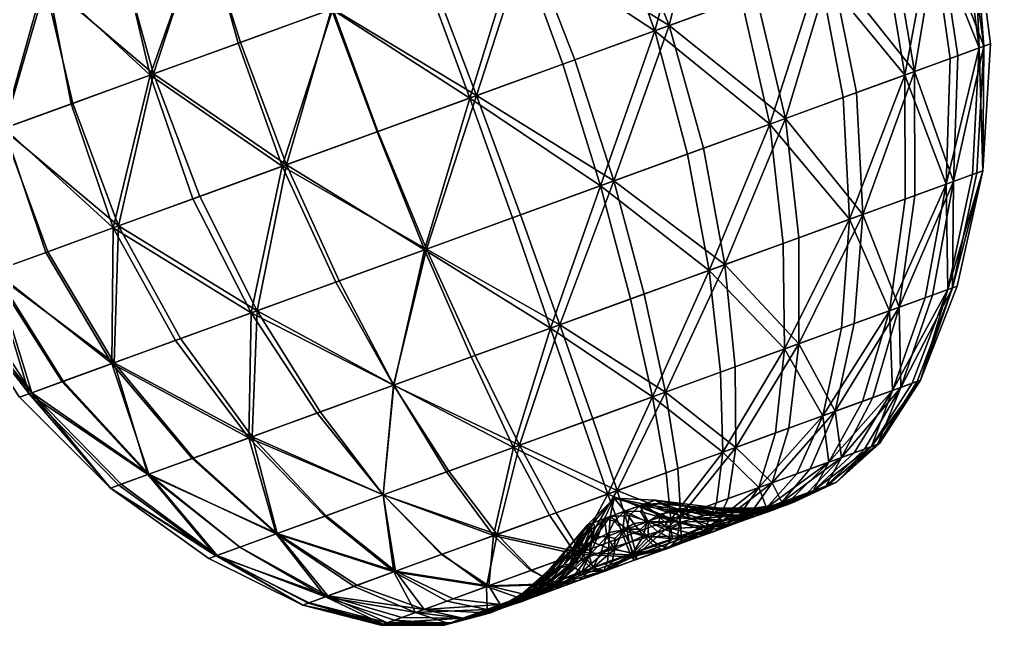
# Model space of a CAD drawing. Header units: millimetres. Extents: x -100 to 100, y -108 to 108.
# Drawn here: x -64.9 to -3.1, y -104.5 to -65.9 of the extents above; entities that cross this region are included whole.
import ezdxf

# ---------------------------------------------------------------- set-up
doc = ezdxf.new("R2010")
doc.units = ezdxf.units.MM
doc.layers.get('0').update_dxf_attribs({"color": 53, "true_color": 0xc6e157})

msp = doc.modelspace()

# ---------------------------------------------------------------- meshes
at = {"color": 54, "true_color": 0x94b11b}
mesh = msp.add_polyface(dxfattribs=at)
corners = [(-39.02, -80.489, 2.224), (-42.126, -73.009, 0.433), (-35.837, -70.72, 0.006), (-33.045, -78.314, 1.813), (-29.576, -68.441, 0.862), (-27.097, -76.149, 2.619), (-30.539, -85.307, 5.038), (-48.211, -75.224, 2.2), (-44.799, -82.592, 3.903), (-50.192, -84.555, 6.749), (-53.894, -77.292, 5.204), (-49.81, -84.416, 61.822), (-53.46, -77.135, 63.447), (-58.634, -79.018, 59.165), (-27.949, -76.459, 66.471), (-30.344, -68.721, 68.237), (-36.271, -70.878, 68.932), (-33.563, -78.502, 67.095), (-42.171, -73.025, 68.351), (-39.147, -80.535, 66.512), (-31.127, -85.522, 63.804), (-47.937, -75.124, 66.516), (-44.597, -82.519, 64.746), (-45.002, -65.192, 0.648), (-38.789, -62.931, 0.231), (-47.504, -57.627, 2.422), (-41.661, -55.5, 2.039), (-32.598, -60.677, 1.088), (-26.654, -58.514, 3.151), (-23.573, -66.257, 2.941), (-51.013, -67.38, 2.408), (-56.629, -69.424, 5.401), (-53.158, -59.684, 4.093), (-33.196, -60.895, 67.958), (-39.149, -63.062, 68.684), (-36.223, -53.521, 66.102), (-41.953, -55.606, 66.822), (-47.681, -57.691, 66.32), (-45.085, -65.222, 68.135), (-56.409, -69.344, 63.286), (-50.88, -67.331, 66.33), (-53.259, -59.721, 64.613), (-24.499, -66.593, 66.247), (-27.352, -58.768, 65.938), (-30.64, -51.489, 64.141)]
mesh.append_faces([[corners[k] for k in face] for face in [(0, 1, 2, 0), (2, 3, 0, 2), (2, 4, 5, 2), (5, 3, 2, 5), (6, 3, 5, 6), (0, 3, 6, 0), (7, 1, 0, 7), (0, 8, 7, 0), (9, 10, 7, 9), (7, 8, 9, 7), (11, 12, 13, 11), (14, 15, 16, 14), (16, 17, 14, 16), (16, 18, 19, 16), (19, 17, 16, 19), (14, 17, 20, 14), (21, 12, 11, 21), (11, 22, 21, 11), (19, 18, 21, 19), (21, 22, 19, 21), (2, 1, 23, 2), (23, 24, 2, 23), (23, 25, 26, 23), (26, 24, 23, 26), (27, 24, 26, 27), (27, 4, 2, 27), (2, 24, 27, 2), (27, 28, 29, 27), (23, 1, 7, 23), (7, 30, 23, 7), (7, 10, 31, 7), (31, 30, 7, 31), (32, 30, 31, 32), (32, 25, 23, 32), (23, 30, 32, 23), (16, 15, 33, 16), (33, 34, 16, 33), (33, 35, 36, 33), (36, 34, 33, 36), (36, 37, 38, 36), (38, 34, 36, 38), (38, 18, 16, 38), (16, 34, 38, 16), (39, 12, 21, 39), (21, 40, 39, 21), (21, 18, 38, 21), (38, 40, 21, 38), (38, 37, 41, 38), (41, 40, 38, 41), (33, 15, 42, 33), (33, 43, 44, 33)]], dxfattribs={"vtx2": -1, "vtx3": -1, "color": 54})
mesh = msp.add_polyface(dxfattribs=at)
corners = [(-16.178, -72.175, 7.673), (-18.063, -64.251, 6.185), (-13.275, -62.508, 10.533), (-11.654, -70.528, 11.82), (-9.352, -61.081, 15.778), (-7.956, -69.182, 16.823), (-6.435, -60.019, 21.708), (-4.665, -59.374, 28.115), (-3.559, -67.582, 28.573), (-5.214, -68.184, 22.476), (-3.996, -75.646, 29.203), (-5.475, -76.185, 23.702), (-23.573, -66.257, 2.941), (-21.401, -74.076, 4.589), (-27.097, -76.149, 2.619), (-29.576, -68.441, 0.862), (-8.585, -69.411, 52.877), (-9.917, -61.286, 53.779), (-14.038, -62.786, 58.89), (-12.495, -70.834, 57.699), (-18.981, -64.585, 63.089), (-17.182, -72.54, 61.652), (-12.091, -78.593, 55.418), (-24.499, -66.593, 66.247), (-30.344, -68.721, 68.237), (-27.949, -76.459, 66.471), (-22.411, -74.444, 64.616), (-4.183, -59.199, 34.788), (-3.12, -67.422, 34.908), (-4.934, -59.472, 41.465), (-3.846, -67.686, 41.235), (-4.28, -75.75, 40.607), (-3.614, -75.507, 34.911), (-6.864, -60.175, 47.883), (-5.684, -68.356, 47.307), (-5.947, -76.357, 46.07), (-21.182, -56.523, 6.352), (-16.407, -54.784, 10.624), (-12.475, -53.353, 15.771), (-26.654, -58.514, 3.151), (-32.598, -60.677, 1.088), (-12.862, -53.494, 53.427), (-21.856, -56.768, 62.756), (-16.946, -54.981, 58.543), (-27.352, -58.768, 65.938), (-33.196, -60.895, 67.958), (-7.737, -51.629, 27.913), (-7.946, -51.705, 41.149)]
mesh.append_faces([[corners[k] for k in face] for face in [(0, 1, 2, 0), (2, 3, 0, 2), (2, 4, 5, 2), (5, 3, 2, 5), (6, 7, 8, 6), (8, 9, 6, 8), (8, 10, 11, 8), (11, 9, 8, 11), (5, 9, 11, 5), (5, 4, 6, 5), (6, 9, 5, 6), (12, 1, 0, 12), (0, 13, 12, 0), (14, 15, 12, 14), (12, 13, 14, 12), (16, 17, 18, 16), (18, 19, 16, 18), (18, 20, 21, 18), (21, 19, 18, 21), (16, 19, 22, 16), (23, 24, 25, 23), (21, 20, 23, 21), (23, 26, 21, 23), (8, 7, 27, 8), (27, 28, 8, 27), (27, 29, 30, 27), (30, 28, 27, 30), (30, 31, 32, 30), (32, 28, 30, 32), (8, 28, 32, 8), (33, 17, 16, 33), (16, 34, 33, 16), (35, 34, 16, 35), (30, 34, 35, 30), (30, 29, 33, 30), (33, 34, 30, 33), (2, 1, 36, 2), (36, 37, 2, 36), (38, 4, 2, 38), (2, 37, 38, 2), (6, 4, 38, 6), (36, 1, 12, 36), (12, 39, 36, 12), (12, 15, 40, 12), (18, 17, 41, 18), (42, 20, 18, 42), (18, 43, 42, 18), (23, 44, 45, 23), (23, 20, 42, 23), (42, 44, 23, 42), (27, 7, 46, 27), (33, 29, 47, 33)]], dxfattribs={"vtx2": -1, "vtx3": -1, "color": 54})
mesh = msp.add_polyface(dxfattribs=at)
corners = [(-65.906, -72.801, 14.648), (-61.657, -71.254, 9.517), (-58.976, -79.142, 9.34), (-67.173, -64.785, 15.695), (-63.173, -63.33, 10.842), (-58.441, -61.607, 6.937), (-56.629, -69.424, 5.401), (-53.894, -77.292, 5.204), (-59.375, -54.5, 9.411), (-63.644, -56.054, 12.963), (-67.239, -57.362, 17.36), (-53.158, -59.684, 4.093), (-71.622, -74.881, 41.147), (-72.645, -66.777, 40.671), (-73.135, -66.955, 34.151), (-72.195, -75.089, 34.241), (-72.293, -66.649, 27.629), (-71.33, -74.775, 27.317), (-71.796, -59.021, 28.111), (-72.545, -59.293, 33.988), (-70.625, -52.817, 33.748), (-72.133, -59.143, 39.883), (-70.259, -65.909, 21.384), (-69.992, -58.364, 22.489), (-69.182, -73.993, 20.683), (-56.409, -69.344, 63.286), (-61.549, -71.215, 59.022), (-58.634, -79.018, 59.165), (-58.54, -61.643, 61.719), (-63.375, -63.403, 57.656), (-67.509, -64.908, 52.645), (-65.998, -72.834, 53.762), (-67.699, -57.529, 50.796), (-64.061, -56.205, 55.39), (-59.733, -54.63, 59.125), (-70.453, -58.532, 45.556), (-68.863, -52.175, 43.847), (-70.684, -66.063, 46.91), (-69.456, -74.093, 47.729), (-66.672, -81.943, 47.834), (-53.259, -59.721, 64.613), (-50.88, -67.331, 66.33)]
mesh.append_faces([[corners[k] for k in face] for face in [(0, 1, 2, 0), (0, 3, 4, 0), (4, 1, 0, 4), (4, 5, 6, 4), (6, 1, 4, 6), (6, 7, 2, 6), (2, 1, 6, 2), (8, 5, 4, 8), (4, 9, 8, 4), (4, 3, 10, 4), (10, 9, 4, 10), (11, 5, 8, 11), (6, 5, 11, 6), (12, 13, 14, 12), (14, 15, 12, 14), (14, 16, 17, 14), (17, 15, 14, 17), (18, 19, 20, 18), (18, 16, 14, 18), (14, 19, 18, 14), (14, 13, 21, 14), (21, 19, 14, 21), (10, 3, 22, 10), (22, 23, 10, 22), (22, 16, 18, 22), (18, 23, 22, 18), (17, 16, 22, 17), (22, 24, 17, 22), (22, 3, 0, 22), (0, 24, 22, 0), (25, 26, 27, 25), (25, 28, 29, 25), (29, 26, 25, 29), (29, 30, 31, 29), (31, 26, 29, 31), (32, 30, 29, 32), (29, 33, 32, 29), (29, 28, 34, 29), (21, 35, 36, 21), (21, 13, 37, 21), (37, 35, 21, 37), (37, 30, 32, 37), (32, 35, 37, 32), (31, 38, 39, 31), (31, 30, 37, 31), (37, 38, 31, 37), (37, 13, 12, 37), (12, 38, 37, 12), (34, 28, 40, 34), (40, 28, 25, 40), (25, 41, 40, 25)]], dxfattribs={"vtx2": -1, "vtx3": -1, "color": 54})
mesh = msp.add_polyface(dxfattribs=at)
corners = [(-8.937, -84.195, 20.795), (-6.817, -83.423, 25.189), (-8.843, -89.304, 26.736), (-7.934, -77.08, 18.598), (-5.475, -76.185, 23.702), (-3.996, -75.646, 29.203), (-5.551, -82.962, 29.921), (-15.323, -86.519, 13.665), (-15.332, -79.772, 10.33), (-11.258, -78.29, 14.077), (-11.806, -85.239, 16.9), (-7.956, -69.182, 16.823), (-11.654, -70.528, 11.82), (-16.178, -72.175, 7.673), (-20.038, -81.485, 7.543), (-19.385, -87.998, 11.252), (-23.818, -89.611, 9.704), (-30.539, -85.307, 5.038), (-25.175, -83.355, 5.764), (-27.097, -76.149, 2.619), (-21.401, -74.076, 4.589), (-16.236, -86.852, 55.568), (-16.315, -80.13, 58.97), (-21.032, -81.847, 61.627), (-20.304, -88.332, 57.861), (-26.038, -83.669, 63.276), (-24.637, -89.909, 59.272), (-9.565, -84.423, 48.747), (-8.567, -77.31, 51.08), (-12.091, -78.593, 55.418), (-12.601, -85.528, 52.495), (-17.182, -72.54, 61.652), (-12.495, -70.834, 57.699), (-8.585, -69.411, 52.877), (-27.949, -76.459, 66.471), (-22.411, -74.444, 64.616), (-24.499, -66.593, 66.247), (-5.837, -83.066, 39.728), (-7.294, -83.597, 44.429), (-9.366, -89.494, 42.642), (-4.28, -75.75, 40.607), (-5.947, -76.357, 46.07), (-5.24, -82.849, 34.829), (-7.574, -88.842, 34.696), (-3.614, -75.507, 34.911), (-3.559, -67.582, 28.573), (-3.846, -67.686, 41.235)]
mesh.append_faces([[corners[k] for k in face] for face in [(0, 1, 2, 0), (0, 3, 4, 0), (4, 1, 0, 4), (4, 5, 6, 4), (6, 1, 4, 6), (7, 8, 9, 7), (9, 10, 7, 9), (9, 3, 0, 9), (0, 10, 9, 0), (11, 3, 9, 11), (9, 12, 11, 9), (9, 8, 13, 9), (13, 12, 9, 13), (4, 3, 11, 4), (14, 15, 16, 14), (14, 8, 7, 14), (7, 15, 14, 7), (17, 18, 16, 17), (19, 18, 17, 19), (13, 8, 14, 13), (14, 20, 13, 14), (14, 18, 19, 14), (19, 20, 14, 19), (21, 22, 23, 21), (23, 24, 21, 23), (23, 25, 26, 23), (27, 28, 29, 27), (29, 30, 27, 29), (29, 22, 21, 29), (21, 30, 29, 21), (31, 22, 29, 31), (29, 32, 31, 29), (29, 28, 33, 29), (34, 35, 36, 34), (34, 25, 23, 34), (23, 35, 34, 23), (23, 22, 31, 23), (31, 35, 23, 31), (37, 38, 39, 37), (37, 40, 41, 37), (41, 38, 37, 41), (41, 28, 27, 41), (27, 38, 41, 27), (6, 42, 43, 6), (6, 5, 44, 6), (44, 42, 6, 44), (44, 40, 37, 44), (37, 42, 44, 37), (44, 5, 45, 44), (33, 28, 41, 33), (41, 40, 46, 41)]], dxfattribs={"vtx2": -1, "vtx3": -1, "color": 54})
mesh = msp.add_polyface(dxfattribs=at)
corners = [(-59.061, -87.783, 15.548), (-63.261, -80.702, 14.503), (-58.976, -79.142, 9.34), (-55.01, -86.309, 10.664), (-53.894, -77.292, 5.204), (-50.192, -84.555, 6.749), (-50.33, -92.511, 13.02), (-56.706, -94.831, 22.56), (-53.957, -93.831, 17.407), (-48.6, -98.631, 19.703), (-59.139, -95.717, 34.125), (-58.469, -95.473, 28.22), (-52.356, -99.998, 28.933), (-64.333, -89.702, 40.796), (-68.904, -82.756, 41.22), (-69.526, -82.982, 34.263), (-64.929, -89.919, 34.223), (-68.69, -82.678, 27.281), (-64.158, -89.638, 27.626), (-58.609, -95.524, 40.012), (-66.55, -81.899, 20.589), (-62.156, -88.91, 21.301), (-56.772, -94.855, 45.621), (-52.431, -100.025, 39.006), (-58.634, -79.018, 59.165), (-54.681, -86.189, 57.761), (-49.81, -84.416, 61.822), (-63.143, -80.659, 53.888), (-58.918, -87.731, 52.768), (-53.866, -93.798, 50.768), (-50.13, -92.438, 55.271), (-66.672, -81.943, 47.834), (-62.233, -88.937, 47.045), (-65.906, -72.801, 14.648), (-71.622, -74.881, 41.147), (-72.195, -75.089, 34.241), (-71.33, -74.775, 27.317), (-69.182, -73.993, 20.683), (-53.46, -77.135, 63.447), (-56.409, -69.344, 63.286), (-65.998, -72.834, 53.762), (-61.549, -71.215, 59.022), (-69.456, -74.093, 47.729)]
mesh.append_faces([[corners[k] for k in face] for face in [(0, 1, 2, 0), (2, 3, 0, 2), (2, 4, 5, 2), (5, 3, 2, 5), (0, 3, 6, 0), (7, 8, 9, 7), (10, 11, 12, 10), (13, 14, 15, 13), (15, 16, 13, 15), (15, 17, 18, 15), (18, 16, 15, 18), (18, 11, 10, 18), (10, 16, 18, 10), (10, 19, 13, 10), (13, 16, 10, 13), (20, 1, 0, 20), (0, 21, 20, 0), (0, 8, 7, 0), (7, 21, 0, 7), (7, 11, 18, 7), (18, 21, 7, 18), (18, 17, 20, 18), (20, 21, 18, 20), (22, 19, 23, 22), (24, 25, 26, 24), (24, 27, 28, 24), (28, 25, 24, 28), (28, 29, 30, 28), (31, 14, 13, 31), (13, 32, 31, 13), (13, 19, 22, 13), (22, 32, 13, 22), (22, 29, 28, 22), (28, 32, 22, 28), (28, 27, 31, 28), (31, 32, 28, 31), (2, 1, 33, 2), (15, 14, 34, 15), (34, 35, 15, 34), (36, 17, 15, 36), (15, 35, 36, 15), (33, 1, 20, 33), (20, 37, 33, 20), (20, 17, 36, 20), (36, 37, 20, 36), (24, 38, 39, 24), (40, 27, 24, 40), (24, 41, 40, 24), (34, 14, 31, 34), (31, 42, 34, 31), (31, 27, 40, 31)]], dxfattribs={"vtx2": -1, "vtx3": -1, "color": 54})
mesh = msp.add_polyface(dxfattribs=at)
corners = [(-26.897, -95.875, 13.282), (-30.778, -97.288, 13.517), (-33.099, -92.989, 9.379), (-28.447, -91.296, 9.066), (-35.928, -87.269, 5.411), (-30.539, -85.307, 5.038), (-39.02, -80.489, 2.224), (-34.539, -98.657, 14.597), (-37.599, -94.627, 10.689), (-41.789, -96.152, 12.905), (-45.999, -90.934, 9.496), (-41.14, -89.166, 6.928), (-48.6, -98.631, 19.703), (-53.957, -93.831, 17.407), (-50.33, -92.511, 13.02), (-45.509, -97.506, 15.94), (-50.192, -84.555, 6.749), (-55.01, -86.309, 10.664), (-59.061, -87.783, 15.548), (-44.799, -82.592, 3.903), (-48.531, -98.606, 48.258), (-53.866, -93.798, 50.768), (-56.772, -94.855, 45.621), (-50.923, -99.476, 43.821), (-41.778, -96.148, 55.359), (-45.802, -90.862, 58.947), (-50.13, -92.438, 55.271), (-45.426, -97.476, 52.157), (-54.681, -86.189, 57.761), (-58.918, -87.731, 52.768), (-49.81, -84.416, 61.822), (-34.771, -98.741, 53.613), (-37.758, -94.685, 57.705), (-31.198, -97.441, 54.892), (-33.482, -93.128, 59.16), (-36.191, -87.364, 63.241), (-41.119, -89.158, 61.613), (-31.127, -85.522, 63.804), (-29.069, -91.522, 59.693), (-24.637, -89.909, 59.272), (-27.49, -96.091, 55.394), (-39.147, -80.535, 66.512), (-33.563, -78.502, 67.095), (-26.038, -83.669, 63.276), (-27.949, -76.459, 66.471), (-44.597, -82.519, 64.746)]
mesh.append_faces([[corners[k] for k in face] for face in [(0, 1, 2, 0), (2, 3, 0, 2), (2, 4, 5, 2), (5, 3, 2, 5), (5, 4, 6, 5), (2, 1, 7, 2), (7, 8, 2, 7), (9, 8, 7, 9), (9, 10, 11, 9), (11, 8, 9, 11), (11, 4, 2, 11), (2, 8, 11, 2), (12, 13, 14, 12), (14, 15, 12, 14), (14, 10, 9, 14), (9, 15, 14, 9), (16, 10, 14, 16), (14, 17, 16, 14), (14, 13, 18, 14), (6, 4, 11, 6), (11, 19, 6, 11), (11, 10, 16, 11), (16, 19, 11, 16), (20, 21, 22, 20), (22, 23, 20, 22), (24, 25, 26, 24), (26, 27, 24, 26), (26, 21, 20, 26), (20, 27, 26, 20), (26, 28, 29, 26), (26, 25, 30, 26), (30, 28, 26, 30), (31, 32, 24, 31), (31, 33, 34, 31), (34, 32, 31, 34), (34, 35, 36, 34), (36, 32, 34, 36), (36, 25, 24, 36), (24, 32, 36, 24), (37, 38, 39, 37), (37, 35, 34, 37), (34, 38, 37, 34), (34, 33, 40, 34), (40, 38, 34, 40), (41, 35, 37, 41), (37, 42, 41, 37), (37, 43, 44, 37), (30, 25, 36, 30), (36, 45, 30, 36), (36, 35, 41, 36), (41, 45, 36, 41)]], dxfattribs={"vtx2": -1, "vtx3": -1, "color": 54})
mesh = msp.add_polyface(dxfattribs=at)
corners = [(-15.323, -86.519, 13.665), (-15.955, -91.893, 17.19), (-19.344, -93.126, 15.163), (-19.385, -87.998, 11.252), (-23.039, -94.471, 13.846), (-23.818, -89.611, 9.704), (-25.175, -83.355, 5.764), (-20.038, -81.485, 7.543), (-28.447, -91.296, 9.066), (-30.539, -85.307, 5.038), (-26.897, -95.875, 13.282), (-27.49, -96.091, 55.394), (-23.772, -94.738, 55.077), (-24.637, -89.909, 59.272), (-29.069, -91.522, 59.693), (-26.038, -83.669, 63.276), (-31.127, -85.522, 63.804), (-20.169, -93.426, 53.901), (-20.304, -88.332, 57.861), (-16.803, -92.201, 51.968), (-16.236, -86.852, 55.568), (-21.032, -81.847, 61.627), (-13.799, -91.108, 49.379), (-17.029, -95.37, 20.416), (-13.014, -90.822, 19.881), (-16.411, -96.609, 25.068), (-14.597, -94.485, 22.614), (-12.609, -93.761, 25.223), (-18.401, -97.329, 23.31), (-16.984, -97.114, 28.765), (-14.782, -96.021, 27.119), (-13.609, -95.589, 29.403), (-16.073, -96.765, 30.496), (-15.617, -96.582, 32.345), (-22.848, -97.488, 17.594), (-19.816, -96.384, 18.726), (-20.652, -98.153, 21.908), (-23.47, -97.714, 51.31), (-17.872, -95.676, 48.695), (-15.459, -94.798, 46.52), (-19.258, -97.65, 45.778), (-17.386, -96.964, 43.956), (-15.761, -96.368, 41.804), (-13.41, -94.052, 43.908), (-20.569, -96.658, 50.327), (-21.343, -98.404, 47.151), (-16.135, -96.805, 36.199), (-13.444, -95.534, 36.946), (-14.416, -95.883, 39.443), (-17.008, -97.106, 38.113), (-18.137, -97.499, 39.968), (-15.654, -96.613, 34.261), (-12.938, -95.345, 34.39), (-24.47, -96.476, 33.782), (-27.092, -96.359, 34.153), (-25.442, -96.83, 32.355), (-24.093, -96.722, 32.74), (-22.342, -96.895, 32.598), (-25.172, -96.732, 35.47), (-24.008, -96.692, 34.688), (-22.426, -96.738, 33.474), (-22.284, -96.874, 34.3)]
mesh.append_faces([[corners[k] for k in face] for face in [(0, 1, 2, 0), (2, 3, 0, 2), (2, 4, 5, 2), (5, 3, 2, 5), (5, 6, 7, 5), (5, 8, 9, 5), (5, 4, 10, 5), (10, 8, 5, 10), (11, 12, 13, 11), (13, 14, 11, 13), (13, 15, 16, 13), (13, 12, 17, 13), (17, 18, 13, 17), (17, 19, 20, 17), (20, 18, 17, 20), (13, 18, 21, 13), (20, 19, 22, 20), (23, 1, 24, 23), (25, 26, 27, 25), (25, 28, 23, 25), (23, 26, 25, 23), (29, 30, 31, 29), (31, 32, 29, 31), (33, 32, 31, 33), (25, 30, 29, 25), (10, 4, 34, 10), (2, 1, 23, 2), (23, 35, 2, 23), (23, 28, 36, 23), (34, 4, 2, 34), (2, 35, 34, 2), (37, 12, 11, 37), (22, 19, 38, 22), (38, 39, 22, 38), (38, 40, 41, 38), (41, 39, 38, 41), (41, 42, 43, 41), (17, 12, 37, 17), (37, 44, 17, 37), (38, 44, 45, 38), (38, 19, 17, 38), (17, 44, 38, 17), (46, 47, 48, 46), (48, 49, 46, 48), (48, 42, 50, 48), (46, 51, 52, 46), (53, 54, 55, 53), (53, 56, 57, 53), (58, 54, 53, 58), (53, 59, 58, 53), (53, 60, 61, 53)]], dxfattribs={"vtx2": -1, "vtx3": -1, "color": 54})
mesh = msp.add_polyface(dxfattribs=at)
corners = [(-5.551, -82.962, 29.921), (-7.799, -88.924, 30.643), (-8.843, -89.304, 26.736), (-6.817, -83.423, 25.189), (-10.612, -89.948, 23.106), (-8.937, -84.195, 20.795), (-13.014, -90.822, 19.881), (-15.955, -91.893, 17.19), (-15.323, -86.519, 13.665), (-11.806, -85.239, 16.9), (-13.799, -91.108, 49.379), (-11.279, -90.191, 46.237), (-9.565, -84.423, 48.747), (-12.601, -85.528, 52.495), (-16.236, -86.852, 55.568), (-9.366, -89.494, 42.642), (-7.294, -83.597, 44.429), (-8.114, -89.039, 38.745), (-5.837, -83.066, 39.728), (-7.574, -88.842, 34.696), (-5.24, -82.849, 34.829), (-14.597, -94.485, 22.614), (-17.029, -95.37, 20.416), (-12.609, -93.761, 25.223), (-14.782, -96.021, 27.119), (-16.411, -96.609, 25.068), (-10.318, -92.927, 31.284), (-11.153, -93.231, 28.145), (-12.969, -95.352, 31.85), (-13.609, -95.589, 29.403), (-15.617, -96.582, 32.345), (-13.41, -94.052, 43.908), (-15.459, -94.798, 46.52), (-17.386, -96.964, 43.956), (-10.192, -92.881, 34.542), (-10.71, -93.07, 37.807), (-13.444, -95.534, 36.946), (-12.938, -95.345, 34.39), (-11.805, -93.468, 40.966), (-15.761, -96.368, 41.804), (-14.416, -95.883, 39.443), (-15.654, -96.613, 34.261), (-16.135, -96.805, 36.199)]
mesh.append_faces([[corners[k] for k in face] for face in [(0, 1, 2, 0), (2, 3, 0, 2), (2, 4, 5, 2), (6, 7, 8, 6), (8, 9, 6, 8), (5, 4, 6, 5), (6, 9, 5, 6), (10, 11, 12, 10), (12, 13, 10, 12), (10, 13, 14, 10), (12, 11, 15, 12), (15, 16, 12, 15), (15, 17, 18, 15), (19, 1, 0, 19), (18, 17, 19, 18), (19, 20, 18, 19), (6, 21, 22, 6), (6, 4, 23, 6), (23, 21, 6, 23), (23, 24, 25, 23), (2, 1, 26, 2), (26, 27, 2, 26), (26, 28, 29, 26), (29, 27, 26, 29), (29, 24, 23, 29), (23, 27, 29, 23), (23, 4, 2, 23), (2, 27, 23, 2), (29, 28, 30, 29), (31, 11, 10, 31), (10, 32, 31, 10), (31, 32, 33, 31), (26, 1, 19, 26), (19, 34, 26, 19), (19, 17, 35, 19), (35, 34, 19, 35), (35, 36, 37, 35), (37, 34, 35, 37), (37, 28, 26, 37), (26, 34, 37, 26), (15, 11, 31, 15), (31, 38, 15, 31), (31, 39, 40, 31), (40, 38, 31, 40), (40, 36, 35, 40), (35, 38, 40, 35), (35, 17, 15, 35), (15, 38, 35, 15), (30, 28, 37, 30), (37, 41, 30, 37), (37, 36, 42, 37)]], dxfattribs={"vtx2": -1, "vtx3": -1, "color": 54})
mesh = msp.add_polyface(dxfattribs=at)
corners = [(-41.118, -101.051, 18.953), (-43.642, -101.97, 22.06), (-48.6, -98.631, 19.703), (-45.509, -97.506, 15.94), (-41.789, -96.152, 12.905), (-38.035, -99.929, 16.437), (-45.46, -102.631, 25.675), (-50.905, -99.47, 24.105), (-46.555, -103.03, 29.633), (-52.356, -99.998, 28.933), (-58.469, -95.473, 28.22), (-56.706, -94.831, 22.56), (-46.908, -103.158, 33.767), (-46.502, -103.011, 37.912), (-52.431, -100.025, 39.006), (-52.887, -100.191, 33.972), (-58.609, -95.524, 40.012), (-59.139, -95.717, 34.125), (-45.318, -102.58, 41.904), (-50.923, -99.476, 43.821), (-43.455, -101.902, 45.605), (-48.531, -98.606, 48.258), (-56.772, -94.855, 45.621), (-41.011, -101.012, 48.881), (-38.083, -99.947, 51.596), (-41.778, -96.148, 55.359), (-45.426, -97.476, 52.157), (-34.771, -98.741, 53.613), (-39.732, -103.633, 24.103), (-37.729, -102.904, 21.59), (-41.52, -104.284, 36.869), (-41.935, -104.434, 33.514), (-41.799, -104.385, 30.187), (-37.988, -104.467, 30.644), (-37.901, -104.431, 33.265), (-41.076, -104.122, 27.009), (-37.616, -104.327, 28.155), (-39.182, -103.433, 43.179), (-37.327, -102.757, 45.905), (-40.591, -103.945, 40.129), (-37.447, -104.261, 35.929), (-36.716, -104, 38.548)]
mesh.append_faces([[corners[k] for k in face] for face in [(0, 1, 2, 0), (2, 3, 0, 2), (4, 5, 0, 4), (0, 3, 4, 0), (2, 1, 6, 2), (6, 7, 2, 6), (6, 8, 9, 6), (9, 7, 6, 9), (9, 10, 11, 9), (11, 7, 9, 11), (2, 7, 11, 2), (12, 13, 14, 12), (14, 15, 12, 14), (14, 16, 17, 14), (17, 15, 14, 17), (9, 15, 17, 9), (9, 8, 12, 9), (12, 15, 9, 12), (14, 13, 18, 14), (18, 19, 14, 18), (18, 20, 21, 18), (21, 19, 18, 21), (14, 19, 22, 14), (23, 24, 25, 23), (25, 26, 23, 25), (21, 20, 23, 21), (23, 26, 21, 23), (25, 24, 27, 25), (28, 1, 0, 28), (0, 29, 28, 0), (30, 13, 12, 30), (12, 31, 30, 12), (12, 8, 32, 12), (32, 31, 12, 32), (32, 33, 34, 32), (34, 31, 32, 34), (30, 31, 34, 30), (6, 1, 28, 6), (28, 35, 6, 28), (36, 35, 28, 36), (32, 35, 36, 32), (32, 8, 6, 32), (6, 35, 32, 6), (23, 20, 37, 23), (37, 38, 23, 37), (18, 13, 30, 18), (30, 39, 18, 30), (30, 40, 41, 30), (37, 39, 41, 37), (37, 20, 18, 37), (18, 39, 37, 18)]], dxfattribs={"vtx2": -1, "vtx3": -1, "color": 54})
mesh = msp.add_polyface(dxfattribs=at)
corners = [(-15.617, -96.582, 32.345), (-18.123, -96.997, 32.775), (-18.407, -97.144, 31.41), (-16.073, -96.765, 30.496), (-19.069, -97.429, 30.134), (-16.984, -97.114, 28.765), (-20.145, -97.777, 28.999), (-21.457, -98.211, 27.967), (-19.924, -98.15, 25.838), (-18.309, -97.579, 27.207), (-18.401, -97.329, 23.31), (-16.411, -96.609, 25.068), (-20.652, -98.153, 21.908), (-19.816, -96.384, 18.726), (-17.029, -95.37, 20.416), (-22.826, -98.753, 27.001), (-21.705, -98.815, 24.677), (-21.343, -98.404, 47.151), (-19.258, -97.65, 45.778), (-17.872, -95.676, 48.695), (-20.776, -98.494, 43.246), (-21.264, -98.184, 39.872), (-20.342, -97.805, 38.443), (-18.137, -97.499, 39.968), (-19.386, -97.971, 41.727), (-15.761, -96.368, 41.804), (-17.386, -96.964, 43.956), (-22.243, -98.584, 41.127), (-19.386, -97.501, 37.019), (-17.008, -97.106, 38.113), (-18.599, -97.258, 35.598), (-16.135, -96.805, 36.199), (-14.416, -95.883, 39.443), (-18.183, -97.063, 34.177), (-15.654, -96.613, 34.261), (-21.772, -97.585, 30.409), (-22.852, -97.891, 29.662), (-20.891, -97.351, 31.197), (-20.351, -96.981, 33.145), (-20.472, -97.112, 32.133), (-22.342, -96.895, 32.598), (-20.367, -97.074, 34.16), (-20.657, -97.266, 35.179), (-22.284, -96.874, 34.3), (-22.178, -97.646, 37.273), (-21.358, -97.434, 36.203)]
mesh.append_faces([[corners[k] for k in face] for face in [(0, 1, 2, 0), (2, 3, 0, 2), (2, 4, 5, 2), (5, 3, 2, 5), (6, 7, 8, 6), (8, 9, 6, 8), (8, 10, 11, 8), (11, 9, 8, 11), (5, 9, 11, 5), (5, 4, 6, 5), (6, 9, 5, 6), (12, 13, 14, 12), (8, 7, 15, 8), (12, 10, 8, 12), (8, 16, 12, 8), (17, 18, 19, 17), (20, 18, 17, 20), (21, 22, 23, 21), (23, 24, 21, 23), (23, 25, 26, 23), (26, 24, 23, 26), (26, 18, 20, 26), (20, 24, 26, 20), (20, 27, 21, 20), (21, 24, 20, 21), (23, 22, 28, 23), (28, 29, 23, 28), (28, 30, 31, 28), (31, 29, 28, 31), (23, 29, 32, 23), (33, 1, 0, 33), (0, 34, 33, 0), (31, 30, 33, 31), (33, 34, 31, 33), (6, 35, 36, 6), (6, 4, 37, 6), (37, 35, 6, 37), (2, 1, 38, 2), (38, 39, 2, 38), (37, 39, 40, 37), (37, 4, 2, 37), (2, 39, 37, 2), (38, 1, 33, 38), (33, 41, 38, 33), (33, 30, 42, 33), (42, 41, 33, 42), (38, 41, 43, 38), (28, 22, 44, 28), (44, 45, 28, 44), (42, 30, 28, 42), (28, 45, 42, 28)]], dxfattribs={"vtx2": -1, "vtx3": -1, "color": 54})
mesh = msp.add_polyface(dxfattribs=at)
corners = [(-34.539, -98.657, 14.597), (-38.035, -99.929, 16.437), (-41.789, -96.152, 12.905), (-41.118, -101.051, 18.953), (-35.213, -101.988, 19.551), (-37.729, -102.904, 21.59), (-33.153, -102.707, 22.273), (-35.169, -103.437, 23.887), (-36.704, -103.991, 25.876), (-39.732, -103.633, 24.103), (-32.326, -100.937, 18.066), (-30.797, -101.845, 21.116), (-34.39, -103.415, 27.424), (-33.263, -103.022, 25.879), (-31.836, -102.032, 27.602), (-31.688, -102.466, 24.628), (-37.901, -104.431, 33.265), (-37.447, -104.261, 35.929), (-41.52, -104.284, 36.869), (-37.616, -104.327, 28.155), (-37.988, -104.467, 30.644), (-41.799, -104.385, 30.187), (-32.622, -102.275, 28.794), (-32.913, -102.424, 30.073), (-34.941, -103.633, 29.16), (-32.804, -102.428, 31.461), (-35.023, -103.68, 31.053), (-34.243, -103.361, 35.145), (-34.743, -103.561, 33.07), (-32.393, -102.235, 32.98), (-35.06, -101.932, 48.193), (-38.083, -99.947, 51.596), (-41.011, -101.012, 48.881), (-37.327, -102.757, 45.905), (-39.182, -103.433, 43.179), (-35.688, -103.63, 41.025), (-34.341, -103.135, 43.265), (-32.658, -102.518, 45.177), (-36.716, -104, 38.548), (-40.591, -103.945, 40.129), (-31.868, -102, 34.572), (-31.417, -101.88, 36.181), (-32.947, -102.924, 39.194), (-33.667, -103.169, 37.214), (-32.018, -102.569, 41), (-34.771, -98.741, 53.613), (-32.415, -100.97, 49.928), (-30.622, -101.782, 46.671)]
mesh.append_faces([[corners[k] for k in face] for face in [(0, 1, 2, 0), (3, 1, 4, 3), (4, 5, 3, 4), (4, 6, 7, 4), (7, 5, 4, 7), (7, 8, 9, 7), (9, 5, 7, 9), (4, 10, 11, 4), (4, 1, 0, 4), (0, 10, 4, 0), (12, 13, 14, 12), (12, 8, 7, 12), (7, 13, 12, 7), (7, 6, 15, 7), (15, 13, 7, 15), (16, 17, 18, 16), (9, 8, 19, 9), (19, 20, 21, 19), (12, 22, 23, 12), (23, 24, 12, 23), (23, 25, 26, 23), (26, 24, 23, 26), (26, 20, 19, 26), (19, 24, 26, 19), (19, 8, 12, 19), (12, 24, 19, 12), (27, 28, 29, 27), (27, 17, 16, 27), (16, 28, 27, 16), (16, 20, 26, 16), (26, 28, 16, 26), (26, 25, 29, 26), (29, 28, 26, 29), (30, 31, 32, 30), (32, 33, 30, 32), (34, 35, 36, 34), (36, 33, 34, 36), (36, 37, 30, 36), (30, 33, 36, 30), (38, 39, 18, 38), (38, 35, 34, 38), (27, 40, 41, 27), (42, 35, 38, 42), (38, 43, 42, 38), (38, 17, 27, 38), (27, 43, 38, 27), (36, 35, 42, 36), (42, 44, 36, 42), (45, 31, 30, 45), (30, 46, 45, 30), (30, 37, 47, 30)]], dxfattribs={"vtx2": -1, "vtx3": -1, "color": 54})
mesh = msp.add_polyface(dxfattribs=at)
corners = [(-29.212, -99.804, 17.213), (-30.778, -97.288, 13.517), (-26.897, -95.875, 13.282), (-34.539, -98.657, 14.597), (-32.326, -100.937, 18.066), (-28.248, -100.913, 20.482), (-30.797, -101.845, 21.116), (-27.49, -96.091, 55.394), (-31.198, -97.441, 54.892), (-29.519, -99.915, 51.06), (-28.354, -100.96, 47.678), (-25.973, -100.089, 48.127), (-32.415, -100.97, 49.928), (-30.622, -101.782, 46.671), (-34.771, -98.741, 53.613), (-29.867, -100.619, 28.336), (-29.365, -99.779, 29.445), (-29.689, -99.569, 30.313), (-30.715, -100.84, 29.089), (-30.019, -99.502, 31.212), (-31.233, -100.942, 30.03), (-29.154, -101.056, 26.056), (-27.507, -100.413, 25.809), (-27.424, -99.555, 27.901), (-28.51, -99.14, 29.682), (-28.719, -100.114, 27.99), (-28.775, -98.043, 32.42), (-28.548, -98.344, 31.243), (-27.339, -97.521, 31.634), (-31.23, -101.115, 31.917), (-30.379, -100.148, 32.287), (-29.755, -99.594, 33.096), (-30.787, -100.866, 33.045), (-29.222, -99.212, 34.143), (-30.283, -100.596, 34.261), (-30.194, -99.753, 31.871), (-31.392, -101.087, 30.943), (-28.422, -97.915, 34.147), (-29.131, -98.556, 32.963), (-28.677, -100.011, 38.725), (-29.517, -101.144, 40.417), (-30.325, -101.482, 39.147), (-29.631, -100.533, 36.685), (-29.041, -99.662, 36.134), (-28.593, -99.17, 36.556), (-29.228, -100.299, 37.743), (-28.13, -98.815, 37.315), (-28.981, -99.312, 35.21), (-29.94, -100.558, 35.499), (-28.283, -98.247, 35.35), (-28.445, -100.798, 41.526), (-27.923, -99.824, 39.68)]
mesh.append_faces([[corners[k] for k in face] for face in [(0, 1, 2, 0), (3, 1, 0, 3), (0, 4, 3, 0), (0, 5, 6, 0), (7, 8, 9, 7), (9, 10, 11, 9), (9, 12, 13, 9), (9, 8, 14, 9), (14, 12, 9, 14), (15, 16, 17, 15), (17, 18, 15, 17), (17, 19, 20, 17), (20, 18, 17, 20), (21, 22, 23, 21), (24, 16, 15, 24), (15, 25, 24, 15), (21, 25, 15, 21), (26, 27, 28, 26), (26, 19, 17, 26), (17, 27, 26, 17), (17, 16, 24, 17), (24, 27, 17, 24), (29, 30, 31, 29), (31, 32, 29, 31), (31, 33, 34, 31), (34, 32, 31, 34), (20, 19, 35, 20), (35, 36, 20, 35), (35, 30, 29, 35), (37, 38, 26, 37), (37, 33, 31, 37), (31, 38, 37, 31), (31, 30, 35, 31), (35, 38, 31, 35), (35, 19, 26, 35), (26, 38, 35, 26), (39, 40, 41, 39), (42, 43, 44, 42), (44, 45, 42, 44), (44, 46, 39, 44), (39, 45, 44, 39), (34, 33, 47, 34), (47, 48, 34, 47), (47, 43, 42, 47), (42, 48, 47, 42), (44, 43, 47, 44), (47, 49, 44, 47), (47, 33, 37, 47), (37, 49, 47, 37), (50, 40, 39, 50), (39, 51, 50, 39)]], dxfattribs={"vtx2": -1, "vtx3": -1, "color": 54})
mesh = msp.add_polyface(dxfattribs=at)
corners = [(-26.897, -95.875, 13.282), (-26.017, -98.641, 17.073), (-29.212, -99.804, 17.213), (-25.653, -99.973, 20.435), (-28.248, -100.913, 20.482), (-25.865, -99.859, 25.864), (-27.507, -100.413, 25.809), (-27.731, -100.991, 23.342), (-25.653, -100.252, 23.366), (-29.154, -101.056, 26.056), (-29.519, -99.915, 51.06), (-26.495, -98.815, 51.538), (-27.49, -96.091, 55.394), (-25.973, -100.089, 48.127), (-28.445, -100.798, 41.526), (-27.209, -100.391, 42.323), (-27.613, -100.983, 44.761), (-29.322, -101.587, 43.864), (-28.354, -100.96, 47.678), (-25.813, -100.31, 45.165), (-25.905, -99.873, 42.654), (-27.424, -99.555, 27.901), (-26.135, -99.173, 27.924), (-26.279, -98.328, 29.674), (-27.396, -98.547, 29.786), (-25.442, -96.83, 32.355), (-27.092, -96.359, 34.153), (-27.339, -97.521, 31.634), (-26.109, -97.456, 31.242), (-28.719, -100.114, 27.99), (-28.51, -99.14, 29.682), (-28.775, -98.043, 32.42), (-28.548, -98.344, 31.243), (-28.422, -97.915, 34.147), (-27.698, -97.651, 36), (-28.283, -98.247, 35.35), (-28.13, -98.815, 37.315), (-28.593, -99.17, 36.556), (-27.049, -99.593, 40.38), (-26.138, -99.174, 40.595), (-27.035, -98.932, 39.16), (-26.526, -98.418, 38.839), (-28.677, -100.011, 38.725), (-27.54, -98.787, 38.269), (-27.923, -99.824, 39.68), (-26.41, -97.183, 36.702), (-27.079, -97.809, 37.235)]
mesh.append_faces([[corners[k] for k in face] for face in [(0, 1, 2, 0), (3, 4, 2, 3), (2, 1, 3, 2), (5, 6, 7, 5), (7, 8, 5, 7), (7, 4, 3, 7), (7, 6, 9, 7), (10, 11, 12, 10), (13, 11, 10, 13), (14, 15, 16, 14), (16, 17, 14, 16), (13, 18, 16, 13), (16, 19, 13, 16), (16, 15, 20, 16), (20, 19, 16, 20), (21, 6, 5, 21), (5, 22, 21, 5), (23, 24, 21, 23), (21, 22, 23, 21), (25, 26, 27, 25), (27, 28, 25, 27), (27, 24, 23, 27), (23, 28, 27, 23), (21, 29, 9, 21), (21, 24, 30, 21), (30, 29, 21, 30), (27, 26, 31, 27), (30, 24, 27, 30), (27, 32, 30, 27), (31, 26, 33, 31), (33, 26, 34, 33), (34, 35, 33, 34), (34, 36, 37, 34), (37, 35, 34, 37), (20, 15, 38, 20), (38, 39, 20, 38), (38, 40, 41, 38), (41, 39, 38, 41), (42, 36, 43, 42), (43, 44, 42, 43), (43, 40, 38, 43), (38, 44, 43, 38), (38, 15, 14, 38), (14, 44, 38, 14), (34, 26, 45, 34), (45, 46, 34, 45), (41, 46, 45, 41), (41, 40, 43, 41), (43, 46, 41, 43), (43, 36, 34, 43), (34, 46, 43, 34)]], dxfattribs={"vtx2": -1, "vtx3": -1, "color": 54})
mesh = msp.add_polyface(dxfattribs=at)
corners = [(-22.848, -97.488, 17.594), (-26.017, -98.641, 17.073), (-26.897, -95.875, 13.282), (-25.653, -99.973, 20.435), (-25.653, -100.252, 23.366), (-27.731, -100.991, 23.342), (-23.094, -99.046, 20.927), (-23.623, -99.531, 23.82), (-24.285, -99.327, 26.25), (-25.865, -99.859, 25.864), (-27.49, -96.091, 55.394), (-26.495, -98.815, 51.538), (-23.47, -97.714, 51.31), (-25.973, -100.089, 48.127), (-23.597, -99.22, 47.969), (-25.905, -99.873, 42.654), (-24.602, -99.356, 42.546), (-24.019, -99.64, 45.049), (-25.813, -100.31, 45.165), (-23.368, -98.95, 42.028), (-25.442, -96.83, 32.355), (-24.093, -96.722, 32.74), (-24.47, -96.476, 33.782), (-24.164, -97.371, 31.075), (-23.114, -97.176, 31.602), (-24.925, -98.82, 28.194), (-26.135, -99.173, 27.924), (-25.38, -98.329, 29.385), (-26.279, -98.328, 29.674), (-24.928, -97.837, 30.251), (-23.867, -98.348, 28.848), (-22.852, -97.891, 29.662), (-22.826, -98.753, 27.001), (-26.109, -97.456, 31.242), (-25.213, -98.75, 40.458), (-26.138, -99.174, 40.595), (-26.526, -98.418, 38.839), (-25.825, -97.976, 38.579), (-26.41, -97.183, 36.702), (-23.473, -98.291, 39.452), (-24.232, -97.911, 38.42), (-24.171, -97.561, 37.407), (-24.297, -98.504, 40.102), (-25.01, -97.866, 38.419), (-27.092, -96.359, 34.153), (-25.172, -96.732, 35.47), (-25.404, -97.199, 36.795), (-23.753, -97.221, 36.326), (-24.008, -96.692, 34.688), (-22.905, -97.1, 35.485)]
mesh.append_faces([[corners[k] for k in face] for face in [(0, 1, 2, 0), (3, 1, 0, 3), (3, 4, 5, 3), (3, 6, 7, 3), (7, 4, 3, 7), (7, 8, 9, 7), (9, 4, 7, 9), (10, 11, 12, 10), (13, 14, 12, 13), (12, 11, 13, 12), (15, 16, 17, 15), (17, 18, 15, 17), (17, 14, 13, 17), (13, 18, 17, 13), (17, 16, 19, 17), (20, 21, 22, 20), (20, 23, 24, 20), (24, 21, 20, 24), (9, 8, 25, 9), (25, 26, 9, 25), (25, 27, 28, 25), (28, 26, 25, 28), (29, 30, 31, 29), (29, 27, 25, 29), (25, 30, 29, 25), (25, 8, 32, 25), (28, 27, 29, 28), (29, 33, 28, 29), (29, 23, 20, 29), (20, 33, 29, 20), (34, 16, 15, 34), (15, 35, 34, 15), (36, 37, 34, 36), (34, 35, 36, 34), (38, 37, 36, 38), (39, 40, 41, 39), (19, 16, 34, 19), (34, 42, 19, 34), (34, 37, 43, 34), (43, 42, 34, 43), (43, 40, 39, 43), (39, 42, 43, 39), (38, 44, 45, 38), (45, 46, 38, 45), (45, 47, 41, 45), (41, 46, 45, 41), (41, 40, 43, 41), (43, 46, 41, 43), (43, 37, 38, 43), (38, 46, 43, 38), (45, 48, 49, 45)]], dxfattribs={"vtx2": -1, "vtx3": -1, "color": 54})
mesh = msp.add_polyface(dxfattribs=at)
corners = [(-22.848, -97.488, 17.594), (-23.094, -99.046, 20.927), (-25.653, -99.973, 20.435), (-20.652, -98.153, 21.908), (-19.816, -96.384, 18.726), (-22.826, -98.753, 27.001), (-21.705, -98.815, 24.677), (-19.924, -98.15, 25.838), (-24.285, -99.327, 26.25), (-23.623, -99.531, 23.82), (-23.47, -97.714, 51.31), (-23.597, -99.22, 47.969), (-21.343, -98.404, 47.151), (-20.569, -96.658, 50.327), (-23.368, -98.95, 42.028), (-22.33, -99.043, 44.381), (-24.019, -99.64, 45.049), (-22.243, -98.584, 41.127), (-20.776, -98.494, 43.246), (-22.852, -97.891, 29.662), (-21.457, -98.211, 27.967), (-20.145, -97.777, 28.999), (-20.891, -97.351, 31.197), (-22.117, -97.141, 31.812), (-23.114, -97.176, 31.602), (-21.772, -97.585, 30.409), (-24.164, -97.371, 31.075), (-20.351, -96.981, 33.145), (-22.426, -96.738, 33.474), (-22.342, -96.895, 32.598), (-20.472, -97.112, 32.133), (-24.093, -96.722, 32.74), (-24.47, -96.476, 33.782), (-23.867, -98.348, 28.848), (-24.928, -97.837, 30.251), (-24.925, -98.82, 28.194), (-22.178, -97.646, 37.273), (-20.342, -97.805, 38.443), (-21.264, -98.184, 39.872), (-22.825, -97.968, 38.432), (-23.473, -98.291, 39.452), (-24.171, -97.561, 37.407), (-23.753, -97.221, 36.326), (-24.297, -98.504, 40.102), (-20.657, -97.266, 35.179), (-21.961, -97.085, 34.979), (-22.284, -96.874, 34.3), (-20.367, -97.074, 34.16), (-22.905, -97.1, 35.485), (-21.358, -97.434, 36.203), (-24.008, -96.692, 34.688), (-25.172, -96.732, 35.47)]
mesh.append_faces([[corners[k] for k in face] for face in [(0, 1, 2, 0), (3, 1, 0, 3), (0, 4, 3, 0), (5, 6, 7, 5), (5, 8, 9, 5), (9, 6, 5, 9), (9, 1, 3, 9), (3, 6, 9, 3), (10, 11, 12, 10), (12, 13, 10, 12), (14, 15, 16, 14), (14, 17, 18, 14), (18, 15, 14, 18), (12, 15, 18, 12), (12, 11, 16, 12), (16, 15, 12, 16), (19, 20, 21, 19), (22, 23, 24, 22), (24, 25, 22, 24), (24, 26, 19, 24), (19, 25, 24, 19), (27, 28, 29, 27), (29, 30, 27, 29), (29, 23, 22, 29), (24, 23, 29, 24), (29, 31, 24, 29), (29, 28, 32, 29), (5, 20, 19, 5), (19, 33, 5, 19), (19, 26, 34, 19), (5, 33, 35, 5), (36, 37, 38, 36), (38, 39, 36, 38), (38, 17, 40, 38), (40, 39, 38, 40), (41, 39, 40, 41), (41, 42, 36, 41), (36, 39, 41, 36), (40, 17, 14, 40), (14, 43, 40, 14), (44, 45, 46, 44), (46, 47, 44, 46), (46, 28, 27, 46), (36, 42, 48, 36), (48, 49, 36, 48), (48, 45, 44, 48), (44, 49, 48, 44), (46, 50, 32, 46), (46, 45, 48, 46), (48, 50, 46, 48), (48, 42, 51, 48)]], dxfattribs={"vtx2": -1, "vtx3": -1, "color": 54})
mesh = msp.add_polyface(dxfattribs=at)
corners = [(-30.797, -101.845, 21.116), (-32.326, -100.937, 18.066), (-29.212, -99.804, 17.213), (-33.153, -102.707, 22.273), (-35.213, -101.988, 19.551), (-29.154, -101.056, 26.056), (-29.793, -101.759, 23.772), (-27.731, -100.991, 23.342), (-30.649, -101.644, 26.641), (-31.688, -102.466, 24.628), (-28.248, -100.913, 20.482), (-31.836, -102.032, 27.602), (-32.622, -102.275, 28.794), (-34.39, -103.415, 27.424), (-33.263, -103.022, 25.879), (-32.393, -102.235, 32.98), (-31.868, -102, 34.572), (-34.243, -103.361, 35.145), (-31.417, -101.88, 36.181), (-33.667, -103.169, 37.214), (-30.937, -101.748, 37.731), (-32.947, -102.924, 39.194), (-30.325, -101.482, 39.147), (-29.517, -101.144, 40.417), (-30.827, -102.118, 42.576), (-32.018, -102.569, 41), (-32.658, -102.518, 45.177), (-34.341, -103.135, 43.265), (-30.622, -101.782, 46.671), (-32.415, -100.97, 49.928), (-35.06, -101.932, 48.193), (-28.354, -100.96, 47.678), (-29.519, -99.915, 51.06), (-28.445, -100.798, 41.526), (-29.322, -101.587, 43.864), (-27.613, -100.983, 44.761), (-31.233, -100.942, 30.03), (-30.715, -100.84, 29.089), (-29.867, -100.619, 28.336), (-30.283, -100.596, 34.261), (-30.787, -100.866, 33.045), (-32.804, -102.428, 31.461), (-31.23, -101.115, 31.917), (-32.913, -102.424, 30.073), (-31.392, -101.087, 30.943), (-30.194, -99.753, 31.871), (-29.228, -100.299, 37.743), (-28.677, -100.011, 38.725), (-29.631, -100.533, 36.685), (-29.94, -100.558, 35.499)]
mesh.append_faces([[corners[k] for k in face] for face in [(0, 1, 2, 0), (0, 3, 4, 0), (5, 6, 7, 5), (5, 8, 9, 5), (9, 6, 5, 9), (9, 3, 0, 9), (0, 6, 9, 0), (0, 10, 7, 0), (7, 6, 0, 7), (11, 12, 13, 11), (9, 8, 11, 9), (11, 14, 9, 11), (15, 16, 17, 15), (18, 19, 17, 18), (18, 20, 21, 18), (21, 19, 18, 21), (22, 23, 24, 22), (24, 25, 22, 24), (24, 26, 27, 24), (27, 25, 24, 27), (21, 20, 22, 21), (22, 25, 21, 22), (28, 29, 30, 28), (28, 31, 32, 28), (24, 23, 33, 24), (33, 34, 24, 33), (35, 31, 28, 35), (28, 34, 35, 28), (28, 26, 24, 28), (24, 34, 28, 24), (36, 12, 11, 36), (11, 37, 36, 11), (11, 8, 38, 11), (38, 37, 11, 38), (38, 8, 5, 38), (39, 16, 15, 39), (15, 40, 39, 15), (15, 41, 42, 15), (42, 40, 15, 42), (43, 12, 36, 43), (36, 44, 43, 36), (42, 44, 45, 42), (42, 41, 43, 42), (43, 44, 42, 43), (22, 46, 47, 22), (22, 20, 48, 22), (48, 46, 22, 48), (18, 16, 39, 18), (39, 49, 18, 39), (48, 20, 18, 48), (18, 49, 48, 18)]], dxfattribs={"vtx2": -1, "vtx3": -1, "color": 54})

doc.saveas('drawing.dxf')
